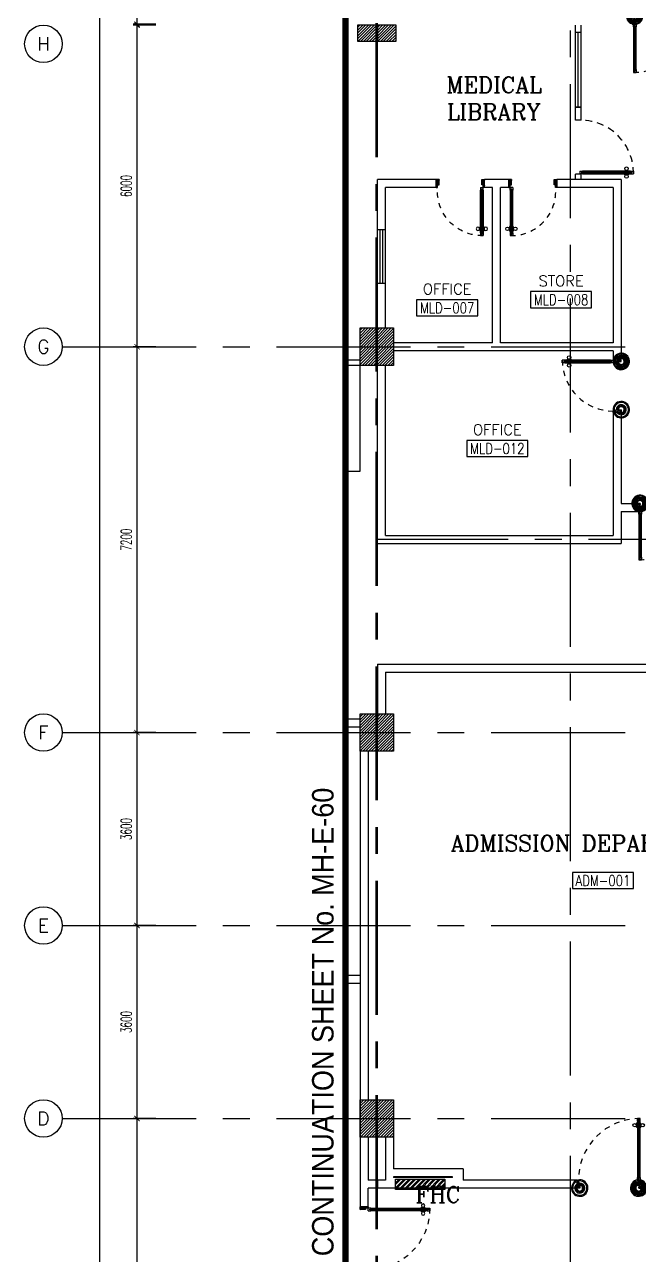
# Model space of a CAD drawing. Extents: x 0 to 93.3, y -13.5 to 76.8.
# Drawn here: x 0 to 11.47, y 10.04 to 33.01 of the extents above; entities that cross this region are included whole.
import ezdxf
from ezdxf.enums import TextEntityAlignment as Align

# ---------------------------------------------------------------- set-up
doc = ezdxf.new("R2010")
doc.units = 0
doc.header["$MEASUREMENT"] = 0
doc.header["$PDMODE"] = 3
doc.header["$PDSIZE"] = 0.1
for name, pattern in [('CENTER2', [1.125, 0.75, -0.125, 0.125, -0.125]), ('CENTERX2', [4, 2.5, -0.5, 0.5, -0.5]), ('HIDDEN', [0.375, 0.25, -0.125])]:
    doc.linetypes.add(name, pattern=pattern)
doc.layers.get('0').update_dxf_attribs({"color": 11, "linetype": 'CONTINUOUS'})
doc.layers.get('DEFPOINTS').update_dxf_attribs({"color": 11, "linetype": 'CONTINUOUS'})
for name, color, linetype in [('AX-CR', 11, 'CONTINUOUS'), ('AX-DIM', 11, 'CONTINUOUS'), ('AX-TXT', 11, 'CONTINUOUS'), ('AXES', 11, 'CENTERX2'), ('COL', 11, 'CONTINUOUS'), ('DOOR', 11, 'CONTINUOUS'), ('ELEV', 11, 'CONTINUOUS'), ('FHC', 11, 'CONTINUOUS'), ('HAT', 11, 'CONTINUOUS'), ('RM-BOX', 11, 'CONTINUOUS'), ('RM-NAME', 11, 'CONTINUOUS'), ('RM-NO', 11, 'CONTINUOUS'), ('SHAFT', 11, 'CONTINUOUS'), ('TXT1', 3, 'CONTINUOUS'), ('WALL', 11, 'CONTINUOUS'), ('WIN', 11, 'CONTINUOUS')]:
    doc.layers.add(name, color=color, linetype=linetype)
doc.styles.add('ROMANC', font='romanc', dxfattribs={"height": 0.1})
doc.styles.add('ROMANS', font='ROMANS.shx', dxfattribs={"width": 0.6})
doc.styles.add('TTXT', font='swisse.ttf', dxfattribs={"width": 0.6})
doc.dimstyles.new('STANDARD in', dxfattribs={"dimtxt": 0.2, "dimasz": 0.1, "dimexe": 0.07, "dimexo": 0.05, "dimgap": 0.1, "dimtad": 1, "dimdec": 0, "dimlfac": 1000, "dimzin": 0, "dimdsep": 46, "dimtxsty": 'ROMANS', "dimblk": 'ARCHTICK', "dimcen": 0.05, "dimdle": 0.05, "dimclrd": 7, "dimclre": 7, "dimclrt": 2, "dimadec": 0, "dimazin": 0, "dimtfac": 1, "dimtdec": 0, "dimtmove": 2, "dimatfit": 3, "dimldrblk": 'ARCHTICK', "dimfxl": 0, "dimtolj": 1, "dimtzin": 0, "dimarcsym": 0})

# ---------------------------------------------------------------- blocks, each defined once
blk = doc.blocks.new('RM1')
at = {"layer": 'RM-BOX'}
blk.add_lwpolyline([(570, -200), (-570, -200), (-570, -500), (570, -500)], close=True, dxfattribs=at)
at = {"layer": 'RM-NAME', "style": 'ROMANS'}
for tag, p in [('ROOMNAME1', (0, 324)), ('ROOMNAME2', (0, 0))]:
    blk.add_attdef(tag, text='', height=200, dxfattribs=at).set_placement(p, align=Align.MIDDLE)
at = {"layer": 'RM-NO', "style": 'ROMANS', "width": 0.8}
blk.add_attdef('ROOMNO', text='', height=200, dxfattribs=at).set_placement((0, -350), align=Align.MIDDLE)
blk = doc.blocks.new('A$C272A55A0')
at = {"layer": 'DOOR', "color": 0, "linetype": 'ByBlock'}
for p, q in [((0, 900), (0, 1050)), ((50, 1050), (0, 1050)), ((25, 950), (50, 950)), ((25, 900), (25, 950)), ((50, 950), (50, 1050)), ((1750, 950), (1750, 1050)), ((1750, 1050), (1800, 1050)), ((1775, 950), (1750, 950)), ((1775, 900), (1775, 950)), ((1800, 1050), (1800, 900)), ((0, 900), (25, 900)), ((75, 900), (25, 900)), ((25, 850), (25, 900)), ((42, 850), (25, 850)), ((58, 870), (42, 870)), ((42, 870), (42, 850)), ((58, 850), (58, 870)), ((75, 850), (58, 850)), ((75, 900), (75, 850)), ((1725, 900), (1775, 900)), ((1725, 900), (1725, 850)), ((1725, 850), (1742, 850)), ((1742, 870), (1758, 870)), ((1742, 850), (1742, 870)), ((1758, 870), (1758, 850)), ((1758, 850), (1775, 850)), ((1800, 900), (1775, 900)), ((1775, 850), (1775, 900)), ((25, 50), (42, 50)), ((25, 50), (25, 0)), ((25, 0), (75, 0)), ((75, 0), (25, 0)), ((42, 50), (42, 30)), ((42, 30), (58, 30)), ((58, 50), (75, 50)), ((58, 50), (58, 30)), ((75, 50), (75, 0)), ((1718, 160), (1709, 160)), ((1709, 95), (1709, 160)), ((1718, 95), (1709, 95)), ((1725, 173), (1718, 173)), ((1718, 173), (1718, 83)), ((1718, 95), (1718, 160)), ((1725, 83), (1718, 83)), ((1742, 50), (1725, 50)), ((1725, 50), (1725, 0)), ((1775, 0), (1725, 0)), ((1725, 0), (1775, 0)), ((1742, 50), (1742, 30)), ((1758, 30), (1742, 30)), ((1775, 50), (1758, 50)), ((1758, 50), (1758, 30)), ((1775, 173), (1782, 173)), ((1775, 83), (1782, 83)), ((1775, 50), (1775, 0)), ((1782, 173), (1782, 83)), ((1782, 160), (1791, 160)), ((1782, 95), (1782, 160)), ((1782, 95), (1791, 95)), ((1791, 95), (1791, 160))]:
    blk.add_line(p, q, dxfattribs=at)
at = {"layer": 'DOOR', "color": 9, "linetype": 'ByBlock'}
for p, q in [((50, 1050), (0, 1010)), ((50, 1050), (0, 937)), ((50, 1050), (37, 950)), ((1750, 1050), (1800, 1010)), ((1750, 1050), (1800, 937)), ((1750, 1050), (1763, 950))]:
    blk.add_line(p, q, dxfattribs=at)
at = {"layer": 'DOOR', "linetype": 'ByBlock'}
for p, q in [((25, 850), (25, 50)), ((42, 850), (42, 50)), ((58, 850), (58, 50)), ((75, 50), (75, 850)), ((1725, 50), (1725, 850)), ((1742, 850), (1742, 50)), ((1758, 850), (1758, 50)), ((1775, 850), (1775, 50))]:
    blk.add_line(p, q, dxfattribs=at)
at = {"layer": 'DOOR', "color": 0, "linetype": 'ByBlock'}
for centre in [(1676, 128), (1824, 128)]:
    blk.add_circle(centre, 32.4, dxfattribs=at)
at = {"layer": 'DOOR', "color": 9, "linetype": 'ByBlock'}
for centre, radius, start, end in [((50, 1050), 54.4, 203.2074, 270), ((50, 1050), 74.4, 227.7764, 270), ((50, 1050), 94.4, 238.0182, 270), ((50, 1050), 114, 244.0838, 257.3774), ((50, 1050), 134, 248.1598, 259.28), ((50, 1050), 34.4, 180, 270), ((50, 1050), 14.4, 180, 270), ((1750, 1050), 14.4, 270, 0), ((1750, 1050), 34.4, 270, 0), ((1750, 1050), 54.4, 270, 336.7926), ((1750, 1050), 74.4, 270, 312.2236), ((1750, 1050), 94.4, 270, 301.9818), ((1750, 1050), 114, 282.6226, 295.9162), ((1750, 1050), 134, 280.72, 291.8402), ((50, 1050), 154, 251.1053, 256.2858), ((1750, 1050), 154, 283.7142, 288.8947)]:
    blk.add_arc(centre, radius, start, end, dxfattribs=at)
at = {"layer": 'DOOR', "linetype": 'HIDDEN', "ltscale": 0.5}
for centre, start, end in [((50, 851), 268.3174, 3.2965), ((1750, 851), 176.7035, 271.6826)]:
    blk.add_arc(centre, 851, start, end, dxfattribs=at)
at = {"layer": 'WALL', "linetype": 'ByBlock'}
blk.add_line((1800, 900), (1800, 1050), dxfattribs=at)
blk = doc.blocks.new('C11')
at = {"layer": 'HAT'}
h = blk.add_hatch(dxfattribs=at)
h.set_pattern_fill('ANSI31', color=256, scale=300, style=0)
h.set_pattern_definition([(45, (-383765.23, -62181), (-26.5165043, 26.5165043), [])])
h.paths.add_polyline_path([(-20, 350), (-20, 700), (-320, 700), (-320, 350)])
h.paths.add_polyline_path([(-320, 0), (-20, 0), (-20, 350), (-320, 350)])
h = blk.add_hatch(dxfattribs=at)
h.set_pattern_fill('ANSI31', color=256, scale=300, style=0)
h.set_pattern_definition([(45, (-383445.23, -62181), (-26.5165043, 26.5165043), [])])
h.paths.add_polyline_path([(300, 350), (300, 700), (0, 700), (0, 350)])
h.paths.add_polyline_path([(0, 0), (300, 0), (300, 350), (0, 350)])
at = {"layer": 'COL'}
for points in [[(-20, 700), (-20, 0), (-320, 0), (-320, 700)], [(300, 700), (300, 0), (0, 0), (0, 700)]]:
    blk.add_lwpolyline(points, close=True, dxfattribs=at)
blk = doc.blocks.new('DOOR90')
at = {"layer": 'DOOR', "color": 7, "linetype": 'ByBlock'}
for p, q in [((-150, 0), (0, 0)), ((-150, 0), (-150, -25)), ((0, -50), (-114, 0)), ((0, -50), (-40, 0)), ((0, -50), (0, 0)), ((-1000, -25), (-1050, -25)), ((-1050, -75), (-1050, -25)), ((-1050, -25), (-1050, -75)), ((-1000, -75), (-1050, -75)), ((-1000, -42), (-1020, -42)), ((-1020, -42), (-1020, -58)), ((-1000, -58), (-1020, -58)), ((-1000, -25), (-1000, -42)), ((-1000, -58), (-1000, -75)), ((-878, -18), (-968, -18)), ((-968, -25), (-968, -18)), ((-968, -75), (-968, -82)), ((-878, -82), (-968, -82)), ((-955, -9), (-890, -9)), ((-955, -18), (-955, -9)), ((-955, -18), (-890, -18)), ((-955, -82), (-890, -82)), ((-955, -82), (-955, -91)), ((-955, -91), (-890, -91)), ((-890, -18), (-890, -9)), ((-890, -82), (-890, -91)), ((-878, -25), (-878, -18)), ((-878, -75), (-878, -82)), ((-200, -25), (-150, -25)), ((-200, -42), (-200, -25)), ((-180, -42), (-200, -42)), ((-200, -58), (-180, -58)), ((-200, -75), (-200, -58)), ((-150, -75), (-200, -75)), ((-180, -58), (-180, -42)), ((-150, -25), (-100, -25)), ((-150, -75), (-150, -25)), ((-100, -25), (-100, -50)), ((0, -50), (-100, -37)), ((-100, -50), (0, -50)), ((-150, -875), (-100, -875)), ((-150, -900), (-150, -875)), ((-150, -900), (0, -900)), ((0, -900), (-150, -900)), ((0, -850), (-114, -900)), ((-100, -875), (-100, -850)), ((0, -850), (-100, -863)), ((-100, -850), (0, -850)), ((0, -850), (-40, -900)), ((0, -850), (0, -900))]:
    blk.add_line(p, q, dxfattribs=at)
at = {"layer": 'DOOR', "linetype": 'ByBlock'}
for p, q in [((-200, -25), (-1000, -25)), ((-200, -42), (-1000, -42)), ((-200, -58), (-1000, -58)), ((-1000, -75), (-200, -75))]:
    blk.add_line(p, q, dxfattribs=at)
at = {"layer": 'DOOR', "color": 7, "linetype": 'ByBlock'}
for centre in [(-923, 24), (-923, -124)]:
    blk.add_circle(centre, 32.4, dxfattribs=at)
for centre, radius, start, end in [((0, -50), 154, 161.1053, 166.2858), ((0, -50), 94.4, 148.0182, 180), ((0, -50), 134, 158.1598, 169.28), ((0, -50), 114, 154.0838, 167.3774), ((0, -50), 74.4, 137.7764, 180), ((0, -50), 54.4, 113.2074, 180), ((0, -50), 34.4, 90, 180), ((0, -50), 14.4, 90, 180), ((0, -850), 154, 193.7142, 198.8947), ((0, -850), 134, 190.72, 201.8402), ((0, -850), 94.4, 180, 211.9818), ((0, -850), 74.4, 180, 222.2236), ((0, -850), 54.4, 180, 246.7926), ((0, -850), 34.4, 180, 270), ((0, -850), 14.4, 180, 270)]:
    blk.add_arc(centre, radius, start, end, dxfattribs=at)
at = {"layer": 'DOOR', "linetype": 'HIDDEN', "ltscale": 0.5}
blk.add_arc((-222, -50), 828, 178.2701, 275.003, dxfattribs=at)
blk = doc.blocks.new('DOOR1000')
at = {"layer": 'DOOR', "color": 7, "linetype": 'ByBlock'}
for p, q in [((-150, 0), (0, 0)), ((-150, 0), (-150, -25)), ((0, -50), (-114, 0)), ((0, -50), (-40, 0)), ((0, -50), (0, 0)), ((-1100, -25), (-1100, -75)), ((-1100, -75), (-1100, -25)), ((-1050, -25), (-1100, -25)), ((-1050, -75), (-1100, -75)), ((-1070, -42), (-1070, -58)), ((-1050, -42), (-1070, -42)), ((-1050, -58), (-1070, -58)), ((-1050, -25), (-1050, -42)), ((-1050, -58), (-1050, -75)), ((-1018, -25), (-1018, -18)), ((-928, -18), (-1018, -18)), ((-1018, -75), (-1018, -82)), ((-928, -82), (-1018, -82)), ((-1005, -18), (-1005, -9)), ((-1005, -9), (-940, -9)), ((-1005, -18), (-940, -18)), ((-1005, -82), (-1005, -91)), ((-1005, -82), (-940, -82)), ((-1005, -91), (-940, -91)), ((-940, -18), (-940, -9)), ((-940, -82), (-940, -91)), ((-928, -25), (-928, -18)), ((-928, -75), (-928, -82)), ((-200, -25), (-150, -25)), ((-200, -42), (-200, -25)), ((-180, -42), (-200, -42)), ((-200, -58), (-180, -58)), ((-200, -75), (-200, -58)), ((-150, -75), (-200, -75)), ((-180, -58), (-180, -42)), ((-150, -25), (-100, -25)), ((-150, -75), (-150, -25)), ((-100, -25), (-100, -50)), ((0, -50), (-100, -37)), ((-100, -50), (0, -50)), ((-150, -975), (-100, -975)), ((-150, -1000), (-150, -975)), ((-150, -1000), (0, -1000)), ((0, -1000), (-150, -1000)), ((0, -950), (-114, -1000)), ((-100, -975), (-100, -950)), ((0, -950), (-100, -963)), ((-100, -950), (0, -950)), ((0, -950), (-40, -1000)), ((0, -950), (0, -1000))]:
    blk.add_line(p, q, dxfattribs=at)
at = {"layer": 'DOOR', "linetype": 'ByBlock'}
for p, q in [((-200, -25), (-1050, -25)), ((-200, -42), (-1050, -42)), ((-200, -58), (-1050, -58)), ((-1050, -75), (-200, -75))]:
    blk.add_line(p, q, dxfattribs=at)
at = {"layer": 'DOOR', "color": 7, "linetype": 'ByBlock'}
for centre in [(-973, 24), (-973, -124)]:
    blk.add_circle(centre, 32.4, dxfattribs=at)
for centre, radius, start, end in [((0, -50), 154, 161.1053, 166.2858), ((0, -50), 94.4, 148.0182, 180), ((0, -50), 134, 158.1598, 169.28), ((0, -50), 114, 154.0838, 167.3774), ((0, -50), 74.4, 137.7764, 180), ((0, -50), 54.4, 113.2074, 180), ((0, -50), 34.4, 90, 180), ((0, -50), 14.4, 90, 180), ((0, -950), 154, 193.7142, 198.8947), ((0, -950), 134, 190.72, 201.8402), ((0, -950), 94.4, 180, 211.9818), ((0, -950), 74.4, 180, 222.2236), ((0, -950), 54.4, 180, 246.7926), ((0, -950), 34.4, 180, 270), ((0, -950), 14.4, 180, 270)]:
    blk.add_arc(centre, radius, start, end, dxfattribs=at)
at = {"layer": 'DOOR', "linetype": 'HIDDEN', "ltscale": 0.5}
blk.add_arc((-150, -25), 950, 180, 270, dxfattribs=at)
blk = doc.blocks.new('DOOR100')
at = {"layer": 'DOOR', "color": 7, "linetype": 'ByBlock'}
for p, q in [((-91, 1205), (-91, 1140)), ((-82, 1205), (-91, 1205)), ((-82, 1128), (-82, 1218)), ((-75, 1218), (-82, 1218)), ((-82, 1205), (-82, 1140)), ((-75, 1250), (-75, 1300)), ((-75, 1300), (-25, 1300)), ((-25, 1300), (-75, 1300)), ((-58, 1250), (-75, 1250)), ((-58, 1250), (-58, 1270)), ((-42, 1270), (-58, 1270)), ((-42, 1250), (-42, 1270)), ((-25, 1250), (-42, 1250)), ((-25, 1250), (-25, 1300)), ((-25, 1218), (-18, 1218)), ((-18, 1128), (-18, 1218)), ((-18, 1205), (-18, 1140)), ((-18, 1205), (-9, 1205)), ((-9, 1205), (-9, 1140)), ((-82, 1140), (-91, 1140)), ((-75, 1128), (-82, 1128)), ((-25, 1128), (-18, 1128)), ((-18, 1140), (-9, 1140)), ((-1200, 0), (-1200, 150)), ((-1200, 150), (-1175, 150)), ((-1200, 150), (-1200, 0)), ((-1150, 0), (-1200, 114)), ((-1150, 0), (-1200, 40)), ((-1150, 0), (-1200, 0)), ((-1175, 150), (-1175, 100)), ((-1175, 100), (-1150, 100)), ((-1150, 0), (-1163, 100)), ((-1150, 100), (-1150, 0)), ((-75, 200), (-58, 200)), ((-75, 150), (-75, 200)), ((-75, 150), (-25, 150)), ((-58, 200), (-58, 180)), ((-58, 180), (-42, 180)), ((-50, 0), (0, 114)), ((-50, 100), (-50, 0)), ((-50, 0), (-37, 100)), ((-25, 100), (-50, 100)), ((-50, 0), (0, 40)), ((-50, 0), (0, 0)), ((-42, 200), (-25, 200)), ((-42, 180), (-42, 200)), ((-25, 200), (-25, 150)), ((0, 150), (-25, 150)), ((-25, 150), (-25, 100)), ((0, 0), (0, 150)), ((0, 150), (0, 0))]:
    blk.add_line(p, q, dxfattribs=at)
at = {"layer": 'DOOR', "linetype": 'ByBlock'}
for p, q in [((-75, 1250), (-75, 200)), ((-58, 200), (-58, 1250)), ((-42, 200), (-42, 1250)), ((-25, 200), (-25, 1250))]:
    blk.add_line(p, q, dxfattribs=at)
at = {"layer": 'DOOR', "color": 7, "linetype": 'ByBlock'}
for centre in [(-124, 1173), (24, 1173)]:
    blk.add_circle(centre, 32.4, dxfattribs=at)
at = {"layer": 'DOOR', "linetype": 'HIDDEN', "ltscale": 0.5}
blk.add_arc((-25, 150), 1150, 90, 180, dxfattribs=at)
at = {"layer": 'DOOR', "color": 7, "linetype": 'ByBlock'}
for centre, radius, start, end in [((-1150, 0), 154, 103.7142, 108.8947), ((-1150, 0), 134, 100.72, 111.8402), ((-1150, 0), 94.4, 90, 121.9818), ((-1150, 0), 74.4, 90, 132.2236), ((-1150, 0), 54.4, 90, 156.7926), ((-1150, 0), 34.4, 90, 180), ((-1150, 0), 14.4, 90, 180), ((-50, 0), 94.4, 58.0182, 90), ((-50, 0), 74.4, 47.7764, 90), ((-50, 0), 54.4, 23.2074, 90), ((-50, 0), 34.4, 0, 90), ((-50, 0), 14.4, 0, 90), ((-50, 0), 134, 68.1598, 79.28), ((-50, 0), 114, 64.0838, 77.3774), ((-50, 0), 154, 71.1053, 76.2858)]:
    blk.add_arc(centre, radius, start, end, dxfattribs=at)
blk = doc.blocks.new('AXR')
at = {"layer": 'AX-CR'}
blk.add_circle((350, 0), 350, dxfattribs=at)
at = {"layer": 'AX-TXT', "style": 'ROMANS'}
blk.add_attdef('AX', text='', height=250, dxfattribs=at).set_placement((350, 0), align=Align.MIDDLE)
blk = doc.blocks.new('_ARCHTICK')
at = {"color": 0, "linetype": 'ByBlock', "const_width": 0.15}
blk.add_lwpolyline([(-0.5, -0.5), (0.5, 0.5)], dxfattribs=at)
blk = doc.blocks.new('*D139')
at = {"layer": 'AX-DIM', "color": 7, "lineweight": -2}
for p, q in [((5.765, 64.47), (1.326, 64.47)), ((1.396, 64.52), (1.396, 5.1)), ((11.979, 5.15), (1.326, 5.15))]:
    blk.add_line(p, q, dxfattribs=at)
at = {"layer": 'DEFPOINTS', "color": 0}
for p in [(5.815, 64.47), (1.396, 5.15), (12.029, 5.15)]:
    blk.add_point(p, dxfattribs=at)
at = {"layer": 'AX-DIM', "color": 7, "lineweight": -2, "xscale": 0.1, "yscale": 0.1, "zscale": 0.1}
for p, rotation in [((1.396, 64.47), 90), ((1.396, 5.15), 270)]:
    blk.add_blockref('_ARCHTICK', p, dxfattribs=dict(at, rotation=rotation))
at = {"layer": 'AX-DIM', "color": 2, "insert": (1.196, 34.81), "char_height": 0.2, "attachment_point": 5, "rotation": 90, "style": 'ROMANS'}
blk.add_mtext('\\A1;59320', dxfattribs=at)
blk = doc.blocks.new('*D142')
at = {"layer": 'AX-DIM', "color": 7, "lineweight": -2}
for p, q in [((2.096, 12.65), (2.096, 5.35)), ((2.446, 12.6), (2.026, 12.6)), ((2.446, 5.4), (2.026, 5.4))]:
    blk.add_line(p, q, dxfattribs=at)
at = {"layer": 'DEFPOINTS', "color": 0}
for p in [(2.496, 12.6), (2.096, 5.4), (2.496, 5.4)]:
    blk.add_point(p, dxfattribs=at)
at = {"layer": 'AX-DIM', "color": 7, "lineweight": -2, "xscale": 0.1, "yscale": 0.1, "zscale": 0.1}
for p, rotation in [((2.096, 12.6), 90), ((2.096, 5.4), 270)]:
    blk.add_blockref('_ARCHTICK', p, dxfattribs=dict(at, rotation=rotation))
at = {"layer": 'AX-DIM', "color": 2, "insert": (1.896, 9), "char_height": 0.2, "attachment_point": 5, "rotation": 90, "style": 'ROMANS'}
blk.add_mtext('\\A1;7200', dxfattribs=at)
blk = doc.blocks.new('*D146')
at = {"layer": 'AX-DIM', "color": 7, "lineweight": -2}
for p, q in [((2.446, 36.62), (2.026, 36.62)), ((2.096, 36.67), (2.096, 32.97)), ((2.446, 33.02), (2.026, 33.02))]:
    blk.add_line(p, q, dxfattribs=at)
at = {"layer": 'DEFPOINTS', "color": 0}
for p in [(2.496, 36.62), (2.096, 33.02), (2.496, 33.02)]:
    blk.add_point(p, dxfattribs=at)
at = {"layer": 'AX-DIM', "color": 7, "lineweight": -2, "xscale": 0.1, "yscale": 0.1, "zscale": 0.1}
for p, rotation in [((2.096, 36.62), 90), ((2.096, 33.02), 270)]:
    blk.add_blockref('_ARCHTICK', p, dxfattribs=dict(at, rotation=rotation))
at = {"layer": 'AX-DIM', "color": 2, "insert": (1.896, 34.82), "char_height": 0.2, "attachment_point": 5, "rotation": 90, "style": 'ROMANS'}
blk.add_mtext('\\A1;3600', dxfattribs=at)
blk = doc.blocks.new('*D147')
at = {"layer": 'AX-DIM', "color": 7, "lineweight": -2}
for p, q in [((2.446, 27), (2.026, 27)), ((2.096, 27.05), (2.096, 19.75)), ((2.446, 19.8), (2.026, 19.8))]:
    blk.add_line(p, q, dxfattribs=at)
at = {"layer": 'DEFPOINTS', "color": 0}
for p in [(2.496, 27), (2.096, 19.8), (2.496, 19.8)]:
    blk.add_point(p, dxfattribs=at)
at = {"layer": 'AX-DIM', "color": 7, "lineweight": -2, "xscale": 0.1, "yscale": 0.1, "zscale": 0.1}
for p, rotation in [((2.096, 27), 90), ((2.096, 19.8), 270)]:
    blk.add_blockref('_ARCHTICK', p, dxfattribs=dict(at, rotation=rotation))
at = {"layer": 'AX-DIM', "color": 2, "insert": (1.896, 23.4), "char_height": 0.2, "attachment_point": 5, "rotation": 90, "style": 'ROMANS'}
blk.add_mtext('\\A1;7200', dxfattribs=at)
blk = doc.blocks.new('*D148')
at = {"layer": 'AX-DIM', "color": 7, "lineweight": -2}
for p, q in [((2.446, 16.2), (2.026, 16.2)), ((2.096, 16.25), (2.096, 12.55)), ((2.446, 12.6), (2.026, 12.6))]:
    blk.add_line(p, q, dxfattribs=at)
at = {"layer": 'DEFPOINTS', "color": 0}
for p in [(2.496, 16.2), (2.096, 12.6), (2.496, 12.6)]:
    blk.add_point(p, dxfattribs=at)
at = {"layer": 'AX-DIM', "color": 7, "lineweight": -2, "xscale": 0.1, "yscale": 0.1, "zscale": 0.1}
for p, rotation in [((2.096, 16.2), 90), ((2.096, 12.6), 270)]:
    blk.add_blockref('_ARCHTICK', p, dxfattribs=dict(at, rotation=rotation))
at = {"layer": 'AX-DIM', "color": 2, "insert": (1.896, 14.4), "char_height": 0.2, "attachment_point": 5, "rotation": 90, "style": 'ROMANS'}
blk.add_mtext('\\A1;3600', dxfattribs=at)
blk = doc.blocks.new('*D149')
at = {"layer": 'AX-DIM', "color": 7, "lineweight": -2}
for p, q in [((2.446, 19.8), (2.026, 19.8)), ((2.096, 19.85), (2.096, 16.15)), ((2.446, 16.2), (2.026, 16.2))]:
    blk.add_line(p, q, dxfattribs=at)
at = {"layer": 'DEFPOINTS', "color": 0}
for p in [(2.496, 19.8), (2.096, 16.2), (2.496, 16.2)]:
    blk.add_point(p, dxfattribs=at)
at = {"layer": 'AX-DIM', "color": 7, "lineweight": -2, "xscale": 0.1, "yscale": 0.1, "zscale": 0.1}
for p, rotation in [((2.096, 19.8), 90), ((2.096, 16.2), 270)]:
    blk.add_blockref('_ARCHTICK', p, dxfattribs=dict(at, rotation=rotation))
at = {"layer": 'AX-DIM', "color": 2, "insert": (1.896, 18), "char_height": 0.2, "attachment_point": 5, "rotation": 90, "style": 'ROMANS'}
blk.add_mtext('\\A1;3600', dxfattribs=at)
blk = doc.blocks.new('*D150')
at = {"layer": 'AX-DIM', "color": 7, "lineweight": -2}
for p, q in [((2.446, 33), (2.026, 33)), ((2.096, 33.05), (2.096, 26.95)), ((2.446, 27), (2.026, 27))]:
    blk.add_line(p, q, dxfattribs=at)
at = {"layer": 'DEFPOINTS', "color": 0}
for p in [(2.496, 33), (2.096, 27), (2.496, 27)]:
    blk.add_point(p, dxfattribs=at)
at = {"layer": 'AX-DIM', "color": 7, "lineweight": -2, "xscale": 0.1, "yscale": 0.1, "zscale": 0.1}
for p, rotation in [((2.096, 33), 90), ((2.096, 27), 270)]:
    blk.add_blockref('_ARCHTICK', p, dxfattribs=dict(at, rotation=rotation))
at = {"layer": 'AX-DIM', "color": 2, "insert": (1.896, 30), "char_height": 0.2, "attachment_point": 5, "rotation": 90, "style": 'ROMANS'}
blk.add_mtext('\\A1;6000', dxfattribs=at)

msp = doc.modelspace()

# ---------------------------------------------------------------- hatches: boundary and pattern name
at = {"layer": 'FHC', "linetype": 'ByBlock', "ltscale": 0.3}
h = msp.add_hatch(dxfattribs=at)
h.set_pattern_fill('ANSI32', color=11, scale=175, style=0)
h.set_pattern_definition([(44.999998, (-225.27665, -19.776005), (-0.046403885, 0.046403882), []), (44.999998, (-225.24571, -19.776005), (-0.046403885, 0.046403882), [])])
h.paths.add_polyline_path([(7.8395, 11.275), (7.8395, 11.465), (6.9195, 11.465), (6.9195, 11.275)])
h.paths.add_polyline_path([(6.7069, 10.8539), (6.7069, 11.2747), (6.9694, 11.2747), (6.9694, 10.8539)], flags=9)
at = {"layer": 'HAT'}
h = msp.add_hatch(dxfattribs=at)
h.set_pattern_fill('ANSI31', color=256, scale=0.3, style=0)
h.set_pattern_definition([(45, (-377.185687, -5.831), (-0.0265165043, 0.0265165043), [])])
h.paths.add_polyline_path([(6.2095, 32.7), (6.5595, 32.7), (6.5595, 33), (6.2095, 33)])
h = msp.add_hatch(dxfattribs=at)
h.set_pattern_fill('ANSI31', color=256, scale=0.3, style=0)
h.set_pattern_definition([(45, (-376.815687, -5.831), (-0.0265165043, 0.0265165043), [])])
h.paths.add_polyline_path([(6.5795, 32.7), (6.9295, 32.7), (6.9295, 33), (6.5795, 33)])

# ---------------------------------------------------------------- linework, layer by layer
at = {"layer": 'AXES'}
for p, q in [((6.5595, -1.4643), (6.5595, 76.0748)), ((6.5795, -1.4643), (6.5795, 76.0748)), ((10.1795, 5.4), (10.1795, 64.22)), ((0.7, 27), (22.7795, 27)), ((81.0195, 23.4), (6.5595, 23.4)), ((0.7, 19.8), (22.7795, 19.8)), ((0.7, 16.2), (22.7795, 16.2)), ((0.7, 12.6), (22.7795, 12.6))]:
    msp.add_line(p, q, dxfattribs=at)
at = {"layer": 'COL'}
for points in [[(6.2095, 33), (6.2095, 32.7), (6.5595, 32.7), (6.5595, 33)], [(6.5795, 33), (6.5795, 32.7), (6.9295, 32.7), (6.9295, 33)]]:
    msp.add_lwpolyline(points, close=True, dxfattribs=at)
at = {"layer": 'DOOR', "linetype": 'ByBlock'}
for p, q in [((10.3545, 30.2746), (10.4045, 30.2746)), ((10.3545, 30.2746), (10.3545, 30.2246)), ((10.4045, 30.2246), (10.3545, 30.2246)), ((10.4045, 30.2576), (10.3845, 30.2576)), ((10.3845, 30.2576), (10.3845, 30.2416)), ((10.3845, 30.2416), (10.4045, 30.2416)), ((11.3045, 30.2746), (10.4045, 30.2746)), ((10.4045, 30.2746), (10.4045, 30.2576)), ((10.4045, 30.2576), (11.3045, 30.2576)), ((10.4045, 30.2416), (11.3045, 30.2416)), ((10.4045, 30.2416), (10.4045, 30.2246)), ((10.4045, 30.2246), (11.3045, 30.2246)), ((11.1822, 30.2818), (11.2722, 30.2818)), ((11.1822, 30.2746), (11.1822, 30.2818)), ((11.1822, 30.2246), (11.1822, 30.2174)), ((11.1822, 30.2174), (11.2722, 30.2174)), ((11.2596, 30.2908), (11.1948, 30.2908)), ((11.1948, 30.2818), (11.1948, 30.2908)), ((11.2596, 30.2818), (11.1948, 30.2818)), ((11.2596, 30.2174), (11.1948, 30.2174)), ((11.1948, 30.2174), (11.1948, 30.2084)), ((11.2596, 30.2084), (11.1948, 30.2084)), ((11.2596, 30.2818), (11.2596, 30.2908)), ((11.2596, 30.2174), (11.2596, 30.2084)), ((11.2722, 30.2746), (11.2722, 30.2818)), ((11.2722, 30.2246), (11.2722, 30.2174)), ((11.3045, 30.2746), (11.3545, 30.2746)), ((11.3045, 30.2576), (11.3045, 30.2746)), ((11.3045, 30.2576), (11.3245, 30.2576)), ((11.3045, 30.2416), (11.3245, 30.2416)), ((11.3045, 30.2246), (11.3045, 30.2416)), ((11.3045, 30.2246), (11.3545, 30.2246)), ((11.3245, 30.2416), (11.3245, 30.2576)), ((11.3545, 30.2746), (11.3545, 30.2246)), ((11.3545, 30.2246), (11.3545, 30.2746))]:
    msp.add_line(p, q, dxfattribs=at)
for centre in [(11.2272, 30.3231), (11.2272, 30.1761)]:
    msp.add_circle(centre, 0.0324, dxfattribs=at)
at = {"layer": 'DOOR', "linetype": 'HIDDEN', "ltscale": 0.5}
msp.add_arc((10.3798, 30.2496), 0.975, 358.53072, 90.01883, dxfattribs=at)
at = {"layer": 'ELEV', "linetype": 'CENTER2', "const_width": 0.12}
msp.add_lwpolyline([(5.9859, 3.1628), (5.9859, 66.62)], dxfattribs=at)
at = {"layer": 'FHC', "linetype": 'ByBlock', "ltscale": 0.3}
for p, q in [((6.9195, 11.465), (7.8395, 11.465)), ((6.9195, 11.275), (6.9195, 11.465)), ((7.8395, 11.275), (6.9195, 11.275)), ((7.8395, 11.465), (7.8395, 11.275))]:
    msp.add_line(p, q, dxfattribs=at)
at = {"layer": 'SHAFT', "color": 3, "linetype": 'ByBlock', "ltscale": 0.3}
msp.add_lwpolyline([(6.0506, 24.675), (6.2595, 24.675), (6.2595, 26.65), (6.0506, 26.65)], dxfattribs=at)
at = {"layer": 'WALL'}
for p, q in [((6.5795, 29.1862), (6.5795, 30.1225)), ((7.6795, 30.1225), (6.5795, 30.1225)), ((7.6795, 29.9725), (7.6795, 30.1225)), ((9.0295, 30.1225), (8.5795, 30.1225)), ((11.1295, 30.1225), (9.9295, 30.1225)), ((9.9295, 29.9725), (9.9295, 30.1225)), ((11.1295, 30.1225), (11.1295, 26.775)), ((6.7295, 29.1862), (6.7295, 29.9725)), ((7.6795, 29.9725), (6.7295, 29.9725)), ((8.7295, 29.9725), (8.5795, 29.9725)), ((8.7295, 27.075), (8.7295, 29.9725)), ((8.8795, 27.075), (8.8795, 29.9725)), ((9.0295, 29.9725), (8.8795, 29.9725)), ((10.9795, 29.9725), (9.9295, 29.9725)), ((10.9795, 29.9725), (10.9795, 27.075)), ((6.5795, 29.1862), (6.7295, 29.1862)), ((6.5795, 28.1862), (6.7295, 28.1862)), ((6.5795, 27.25), (6.5795, 28.1862)), ((6.7295, 27.35), (6.7295, 28.1862)), ((8.7295, 27.075), (6.8795, 27.075)), ((10.9795, 26.925), (6.8795, 26.925)), ((10.9795, 27.075), (8.8795, 27.075)), ((10.9795, 26.925), (10.9795, 26.775)), ((6.2595, 26.75), (6.0506, 26.75)), ((6.2595, 26.65), (6.0506, 26.65)), ((6.5795, 23.325), (6.5795, 26.75)), ((6.7295, 23.475), (6.7295, 26.65)), ((10.9795, 26.775), (11.1295, 26.775)), ((10.9795, 25.775), (10.9795, 23.475)), ((10.9795, 25.775), (11.1295, 25.775)), ((11.1295, 25.775), (11.1295, 24.075)), ((11.1295, 24.075), (11.4295, 24.075)), ((11.1295, 23.925), (11.1295, 23.325)), ((11.1295, 23.925), (11.4295, 23.925)), ((11.4295, 24.075), (11.4295, 23.925)), ((6.7295, 23.475), (10.9795, 23.475)), ((6.5795, 23.325), (11.1295, 23.325)), ((6.5795, 21.075), (15.5045, 21.075)), ((6.5795, 21.075), (6.5795, 20.05)), ((6.7295, 20.925), (13.8795, 20.925)), ((6.7295, 20.925), (6.7295, 20.15)), ((6.2595, 20.05), (6.0506, 20.05)), ((6.2595, 19.9), (6.0506, 19.9)), ((6.2595, 19.45), (6.2595, 15.275)), ((6.4095, 19.45), (6.4095, 12.95)), ((6.0506, 15.275), (6.2595, 15.275)), ((6.2595, 15.275), (6.2595, 10.95)), ((6.0506, 15.125), (6.2595, 15.125)), ((6.4095, 12.25), (6.4095, 11.45)), ((6.7295, 12.25), (6.7295, 11.4495)), ((6.8795, 12.25), (6.8795, 11.66)), ((8.1795, 11.66), (6.8795, 11.66)), ((7.9795, 11.51), (6.8795, 11.51)), ((6.8795, 11.51), (6.8795, 11.5)), ((7.9795, 11.5), (6.8795, 11.5)), ((7.9795, 11.5), (7.9795, 11.51)), ((8.1795, 11.66), (8.1795, 11.45)), ((6.5595, 11.45), (6.4095, 11.45)), ((6.5595, 11.45), (6.4095, 11.45)), ((6.4095, 10.95), (6.4095, 11.3)), ((10.3045, 11.3), (6.4095, 11.3)), ((6.5595, 11.45), (6.5595, 11.3)), ((6.5795, 11.4495), (6.5795, 11.3)), ((6.7295, 11.4495), (6.5795, 11.4495)), ((6.9195, 11.3), (6.5795, 11.3)), ((8.1795, 11.3), (7.8395, 11.3)), ((10.3045, 11.45), (8.1795, 11.45)), ((10.3045, 11.3), (10.3045, 11.45)), ((6.4095, 10.95), (6.2595, 10.95))]:
    msp.add_line(p, q, dxfattribs=at)
at = {"layer": 'WALL', "color": 250, "linetype": 'HIDDEN', "ltscale": 0.25}
msp.add_line((7.8327, 11.3), (6.929, 11.3), dxfattribs=at)
at = {"layer": 'WIN'}
for p, q in [((10.2763, 31.2246), (10.2763, 33)), ((10.2763, 32.8699), (10.3795, 32.8699)), ((10.3263, 31.4699), (10.3263, 32.8699)), ((10.3795, 31.2246), (10.3795, 33)), ((10.3795, 31.4699), (10.2763, 31.4699)), ((10.2763, 31.4699), (10.3795, 31.4699)), ((10.3795, 31.2246), (10.2763, 31.2246)), ((10.2763, 30.1225), (10.2763, 30.2225)), ((10.3795, 30.2225), (10.2763, 30.2225)), ((10.3795, 30.1225), (10.2763, 30.1225)), ((10.3795, 30.1225), (10.3795, 30.2225)), ((6.5795, 28.1862), (6.5795, 29.1862)), ((6.6295, 28.1862), (6.6295, 29.1862)), ((6.6795, 28.1862), (6.6795, 29.1862)), ((6.7295, 28.1862), (6.7295, 29.1862))]:
    msp.add_line(p, q, dxfattribs=at)

# ---------------------------------------------------------------- block references
at = {"layer": 'AXES', "xscale": 0.001000000047497451, "yscale": 0.0009999999892897904, "zscale": 0.001}
for p, values in [((0, 32.65), {'AX': 'H'}), ((0, 27), {'AX': 'G'}), ((0, 19.8), {'AX': 'F'}), ((0, 16.2), {'AX': 'E'}), ((0, 12.6), {'AX': 'D'})]:
    msp.add_blockref('AXR', p, dxfattribs=at).add_auto_attribs(values)
at = {"layer": 'DOOR', "color": 0, "xscale": 0.001000000047497451, "yscale": 0.0009999999892897904, "zscale": 0.001}
for p in [(11.3296, 32.1196), (11.4295, 23.0246)]:
    msp.add_blockref('A$C272A55A0', p, dxfattribs=at)
at = {"layer": 'DOOR', "yscale": 0.0009999999892897904, "zscale": 0.001}
for name, p, xscale, rotation in [('DOOR90', (8.5795, 30.1225), -0.0009999999892897904, 270), ('DOOR90', (9.0295, 30.1225), 0.0009999999892897904, 90), ('DOOR100', (6.2595, 10.95), -0.0009999999892897904, 270)]:
    msp.add_blockref(name, p, dxfattribs=dict(at, xscale=xscale, rotation=rotation))
at = {"layer": 'DOOR', "xscale": 0.001000000047497451, "yscale": 0.0009999999892897904, "zscale": 0.001}
for name, p in [('DOOR1000', (11.1295, 26.775)), ('DOOR100', (11.5045, 11.3))]:
    msp.add_blockref(name, p, dxfattribs=at)
at = {"layer": 'HAT', "xscale": 0.001000000047497451, "yscale": 0.0009999999892897904, "zscale": 0.001}
for p, values in [((10.0071, 28.2272), {'ROOMNO': 'MLD-008', 'ROOMNAME2': 'STORE'}), ((7.8821, 28.0742), {'ROOMNO': 'MLD-007', 'ROOMNAME2': 'OFFICE'}), ((8.8177, 25.4494), {'ROOMNO': 'MLD-012', 'ROOMNAME2': 'OFFICE'})]:
    msp.add_blockref('RM1', p, dxfattribs=at).add_auto_attribs(values)
at = {"layer": 'HAT'}
ref = msp.add_blockref('RM1', (10.7882, 17.3882), dxfattribs=dict(at, xscale=0.001000000047497451, yscale=0.0009999999892897904, zscale=0.001))
ref.add_attrib('ROOMNO', 'ADM-001', dxfattribs={"layer": 'RM-NO', "height": 0.2, "style": 'ROMANS', "width": 0.8}).set_placement((10.7882, 17.0382), align=Align.MIDDLE)
at = {"layer": 'RM-NAME', "xscale": 0.001000000047497451, "yscale": 0.0009999999892897904, "zscale": 0.001}
for p in [(6.5795, 26.65), (6.5795, 19.45), (6.5795, 12.25)]:
    msp.add_blockref('C11', p, dxfattribs=at)

# ---------------------------------------------------------------- texts
at = {"layer": 'RM-NAME', "style": 'ROMANC'}
for s, p in [('MEDICAL', (8.754, 31.8841)), ('LIBRARY', (8.754, 31.3841)), ('ADMISSION DEPARTMENT', (10.5439, 17.7344))]:
    msp.add_text(s, height=0.3, dxfattribs=at).set_placement(p, align=Align.MIDDLE)
msp.add_text('FHC', height=0.3, dxfattribs=at).set_placement((7.2918, 11.0279))
at = {"layer": 'TXT1', "color": 6, "style": 'TTXT', "width": 0.9}
msp.add_text('MATCH LINE CONTINUATION SHEET No. MH-E-60', height=0.401182, rotation=90, dxfattribs=at).set_placement((5.7624, 6.8343))

# ---------------------------------------------------------------- dimensions: what is measured, and where the dimension line sits
at = {"layer": 'AX-DIM'}
for base, p1, p2, picture, middle in [((1.3958, 5.15), (5.8153, 64.47), (12.0285, 5.15), '*D139', (1.1958, 34.81)), ((2.0958, 33.02), (2.4958, 36.62), (2.4958, 33.02), '*D146', (1.8958, 34.82)), ((2.0958, 27), (2.4958, 33), (2.4958, 27), '*D150', (1.8958, 30)), ((2.0958, 19.8), (2.4958, 27), (2.4958, 19.8), '*D147', (1.8958, 23.4)), ((2.0958, 16.2), (2.4958, 19.8), (2.4958, 16.2), '*D149', (1.8958, 18)), ((2.0958, 12.6), (2.4958, 16.2), (2.4958, 12.6), '*D148', (1.8958, 14.4)), ((2.0958, 5.4), (2.4958, 12.6), (2.4958, 5.4), '*D142', (1.8958, 9))]:
    dim = msp.add_linear_dim(base=base, p1=p1, p2=p2, angle=270, dimstyle='STANDARD in', dxfattribs=at)
    dim.commit()
    dim.dimension.update_dxf_attribs({"geometry": picture, "text_midpoint": middle})

doc.saveas('drawing.dxf')
